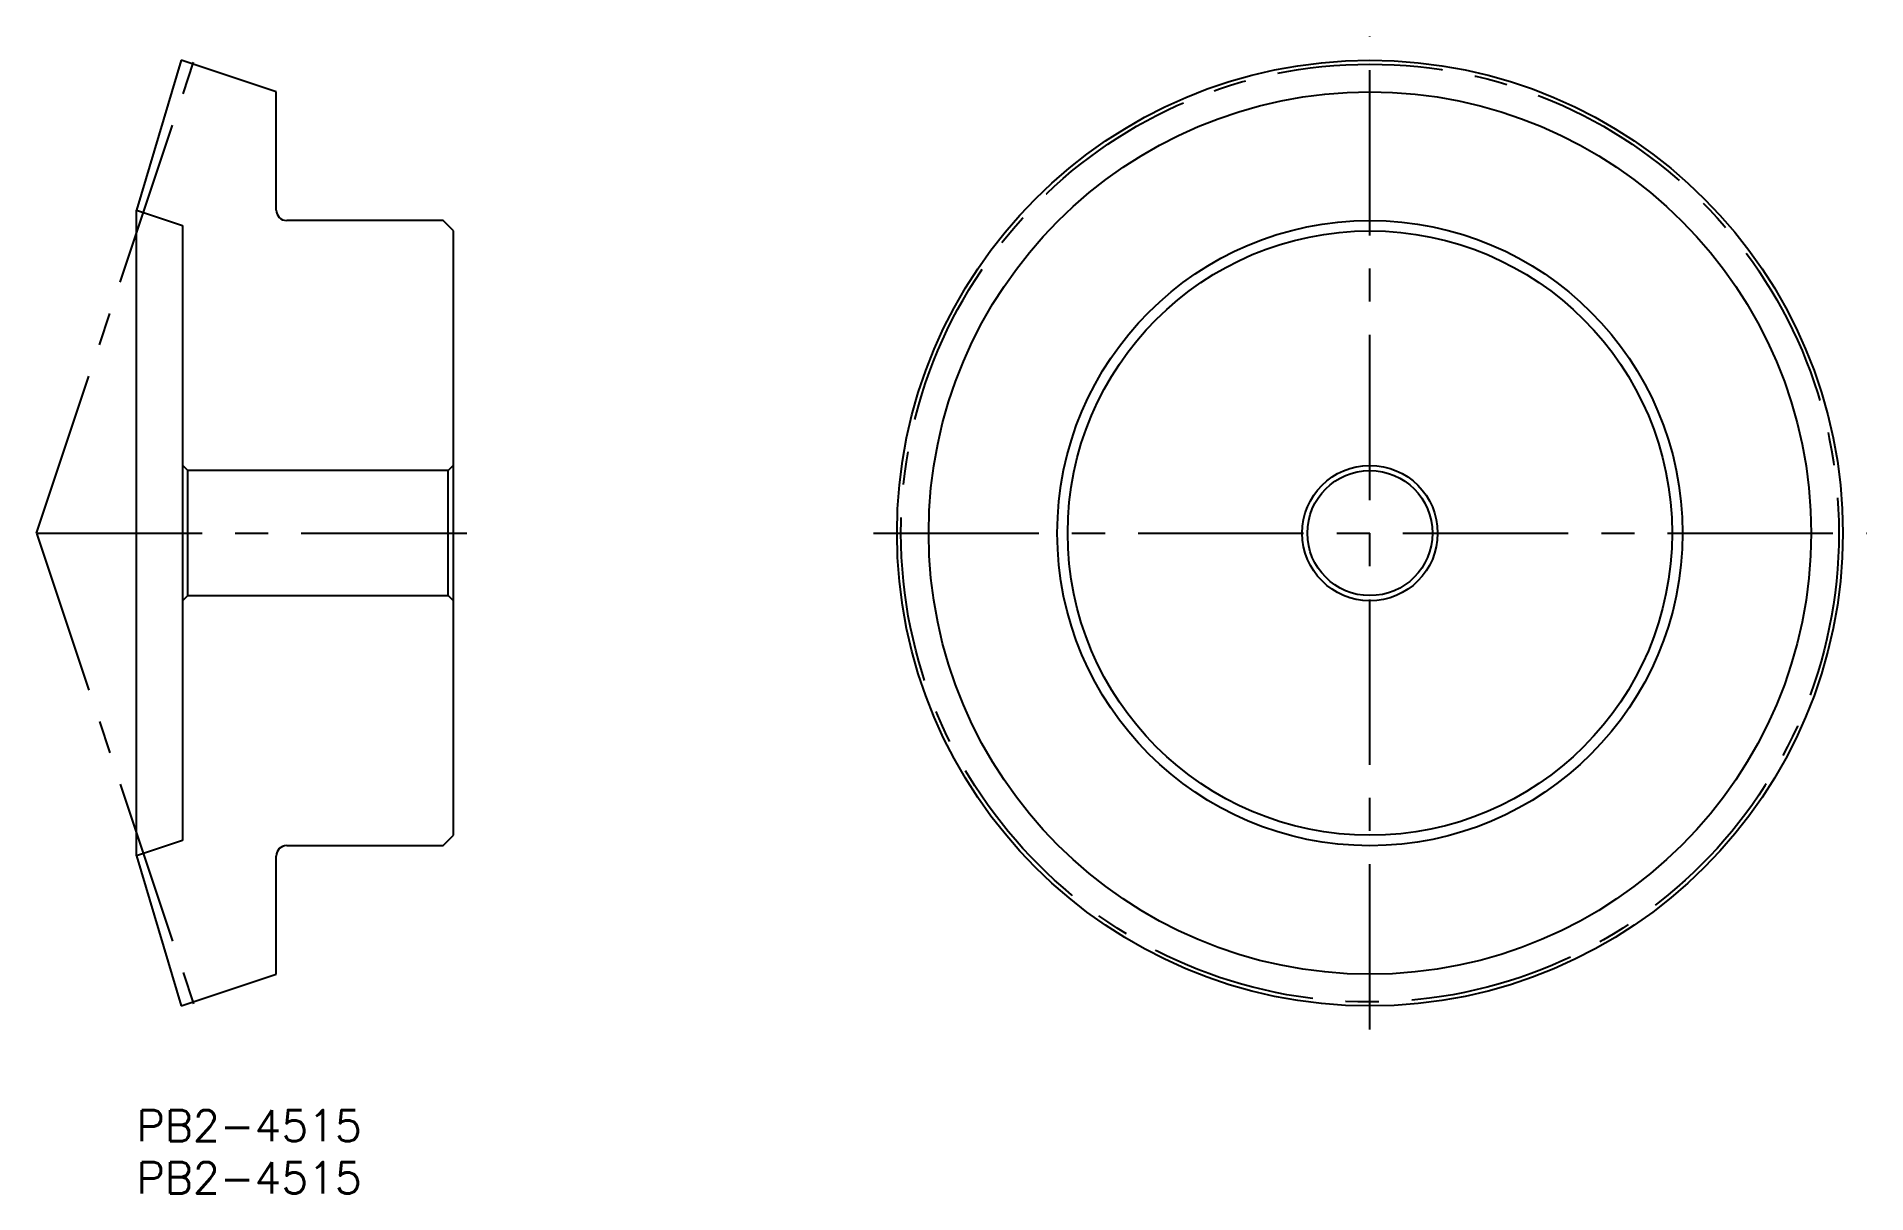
# Model space of a CAD drawing. Extents: x -10 to 166, y -8 to 103.
import ezdxf

# ---------------------------------------------------------------- set-up
doc = ezdxf.new("R2010")
doc.units = 0
doc.header["$LTSCALE"] = 0.5
doc.linetypes.add('CENTER', pattern=[50.8, 31.75, -6.35, 6.35, -6.35])
for name, color, linetype in [('MSM_CENTER', 1, 'CENTER'), ('MSM_CONTINUOUS', 7, 'CONTINUOUS'), ('MSM_PART_NUMBER', 7, 'CONTINUOUS')]:
    doc.layers.add(name, color=color, linetype=linetype)
doc.styles.get("Standard").update_dxf_attribs({"font": 'txt.shx', "height": 3, "bigfont": 'bigfont.shx'})

# ---------------------------------------------------------------- blocks, each defined once
blk = doc.blocks.new('*U17')
at = {"layer": 'MSM_PART_NUMBER'}
blk.add_text('PB2-4515', height=3, dxfattribs=at).set_placement((0, -3))
blk = doc.blocks.new('*U18')
at = {"layer": 'MSM_PART_NUMBER'}
blk.add_text('PB2-4515', height=3, dxfattribs=at).set_placement((0, -8))

msp = doc.modelspace()

# ---------------------------------------------------------------- linework, layer by layer
at = {"layer": 'MSM_CENTER'}
for p, q in [((118.35, 7.73), (118.35, 103.02)), ((-9.6, 55.37), (5.56, 100.85)), ((-9.6, 55.37), (31.92, 55.37)), ((-9.6, 55.37), (5.56, 9.9)), ((70.71, 55.37), (165.99, 55.37))]:
    msp.add_line(p, q, dxfattribs=at)
msp.add_circle((118.35, 55.37), 45, dxfattribs=at)
at = {"layer": 'MSM_CONTINUOUS'}
for p, q in [((4.28, 100.75), (0, 86.35)), ((13.4, 97.71), (4.28, 100.75)), ((13.4, 86.37), (13.4, 97.71)), ((0, 86.35), (4.4, 84.89)), ((0, 24.4), (0, 86.35)), ((4.4, 84.89), (4.4, 25.86)), ((29.4, 85.37), (14.4, 85.37)), ((30.4, 84.38), (29.4, 85.37)), ((30.4, 26.38), (30.4, 84.38)), ((4.9, 61.38), (4.4, 61.88)), ((30.4, 61.88), (29.9, 61.38)), ((29.9, 61.38), (4.9, 61.38)), ((4.9, 49.38), (4.9, 61.38)), ((29.9, 49.38), (29.9, 61.38)), ((4.4, 48.88), (4.9, 49.38)), ((4.9, 49.38), (29.9, 49.38)), ((29.9, 49.38), (30.4, 48.88)), ((29.4, 25.38), (30.4, 26.38)), ((4.4, 25.86), (0, 24.4)), ((14.4, 25.38), (29.4, 25.38)), ((0, 24.4), (4.28, 10)), ((13.4, 13.04), (13.4, 24.38)), ((4.28, 10), (13.4, 13.04))]:
    msp.add_line(p, q, dxfattribs=at)
for radius in [45.38, 42.34, 30, 29, 6.5, 6]:
    msp.add_circle((118.35, 55.37), radius, dxfattribs=at)
for centre, start, end in [((14.4, 86.37), 180, 270), ((14.4, 24.38), 90, 180)]:
    msp.add_arc(centre, 1, start, end, dxfattribs=at)

# ---------------------------------------------------------------- block references
for name in ['*U17', '*U18']:
    msp.add_blockref(name, (0, 0), dxfattribs=at)

doc.saveas('drawing.dxf')
